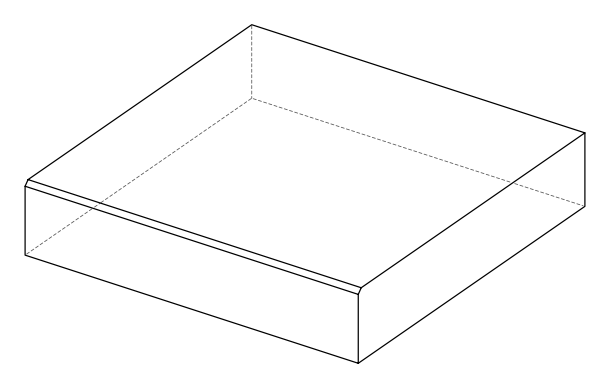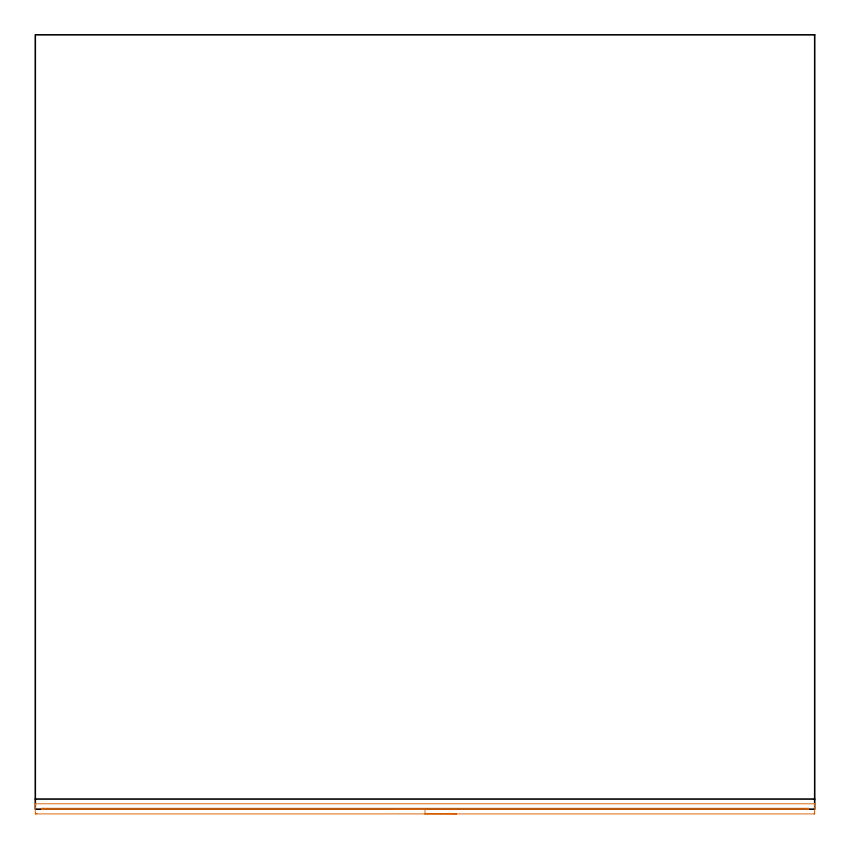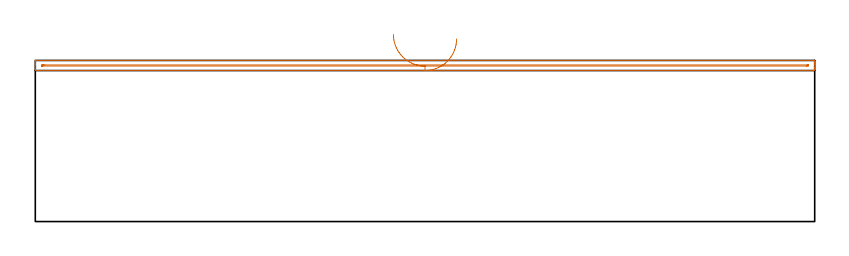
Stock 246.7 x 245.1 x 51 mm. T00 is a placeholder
(PLAN: 1 operations, 0 tool changes, 4.1 min)
(1 AREA_MILL | FG_CHAMFER_SURFACE | UGT0205_001 | 4.09 min | 1263 mm3)
(TOOL UGT0205_001 | Chamfer Mill 20 x 3 x 45 deg. | D20 FL50 Z2)
(OP 1 AREA_MILL)
G17 G21 G94 G90
T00 M6
G54
G17 G0 G90 X133.35 Y-1.5 S1061 M3
G43 Z61. H0
Z57.8
G94 G1 X133.312 Z56.928 F250.
X133.198 Z56.064
X133.009 Z55.212
X132.747 Z54.38
X132.413 Z53.574
X132.01 Z52.8
X131.542 Z52.064
X131.01 Z51.372
X130.421 Z50.729
X129.778 Z50.14
X129.086 Z49.608
X128.35 Z49.14
X127.576 Z48.737
X126.77 Z48.403
X125.938 Z48.141
X125.086 Z47.952
X124.222 Z47.838
X123.35 Z47.8
X0.608
X0.313 Y-1.499 Z47.801
X0.014 Y-1.493 Z47.804
X0.004 Y-1.492 Z47.806
X0. Y-1.205 Z48.091
Y0.535 Z49.83
Y1.486 Z50.785
X0.003 Y1.595 Z50.887
X0.01 Y1.698 Z50.988
X0.162 Y1.7 Z51.
X246.538
X246.69 Y1.698 Z50.988
X246.697 Y1.595 Z50.887
X246.7 Y1.486 Z50.785
Y1.167 Z50.467
Y0.535 Z49.83
Y-0.651 Z48.646
X246.698 Y-1.205 Z48.091
X246.696 Y-1.492 Z47.806
X246.686 Y-1.493 Z47.804
X246.387 Y-1.5 Z47.8
X123.35
Y-0.086 Z49.214
X2.394 Y-0.085 Z49.215
X2.135 Y-0.083 Z49.217
X2.045 Y-0.079 Z49.221
X2.009 Y-0.076 Z49.224
X2.008 Y-0.056 Z49.244
X2.004 Y0.045 Z49.345
X2.012 Y0.279 Z49.579
X2.248 Y0.283 Z49.583
X2.394 Y0.284 Z49.584
X2.65 Y0.285 Z49.585
X3.031 Y0.286 Z49.586
X244.306 Y0.285 Z49.585
X244.565 Y0.283 Z49.583
X244.655 Y0.279 Z49.579
X244.691 Y0.276 Z49.576
X244.692 Y0.256 Z49.556
X244.694 Y0.157 Z49.457
X244.678 Y-0.079 Z49.221
X244.306 Y-0.083 Z49.217
X244.05 Y-0.085 Z49.215
X123.35 Y-0.086 Z49.214
X122.478 Z49.252
X121.614 Z49.366
X120.762 Z49.555
X119.93 Z49.817
X119.124 Z50.151
X118.35 Z50.554
X117.614 Z51.023
X116.922 Z51.554
X116.279 Z52.143
X115.69 Z52.786
X115.158 Z53.478
X114.69 Z54.214
X114.287 Z54.988
X113.953 Z55.794
X113.691 Z56.626
X113.502 Z57.478
X113.388 Z58.343
X113.35 Z59.214
G0 Z61.
M5
M2
